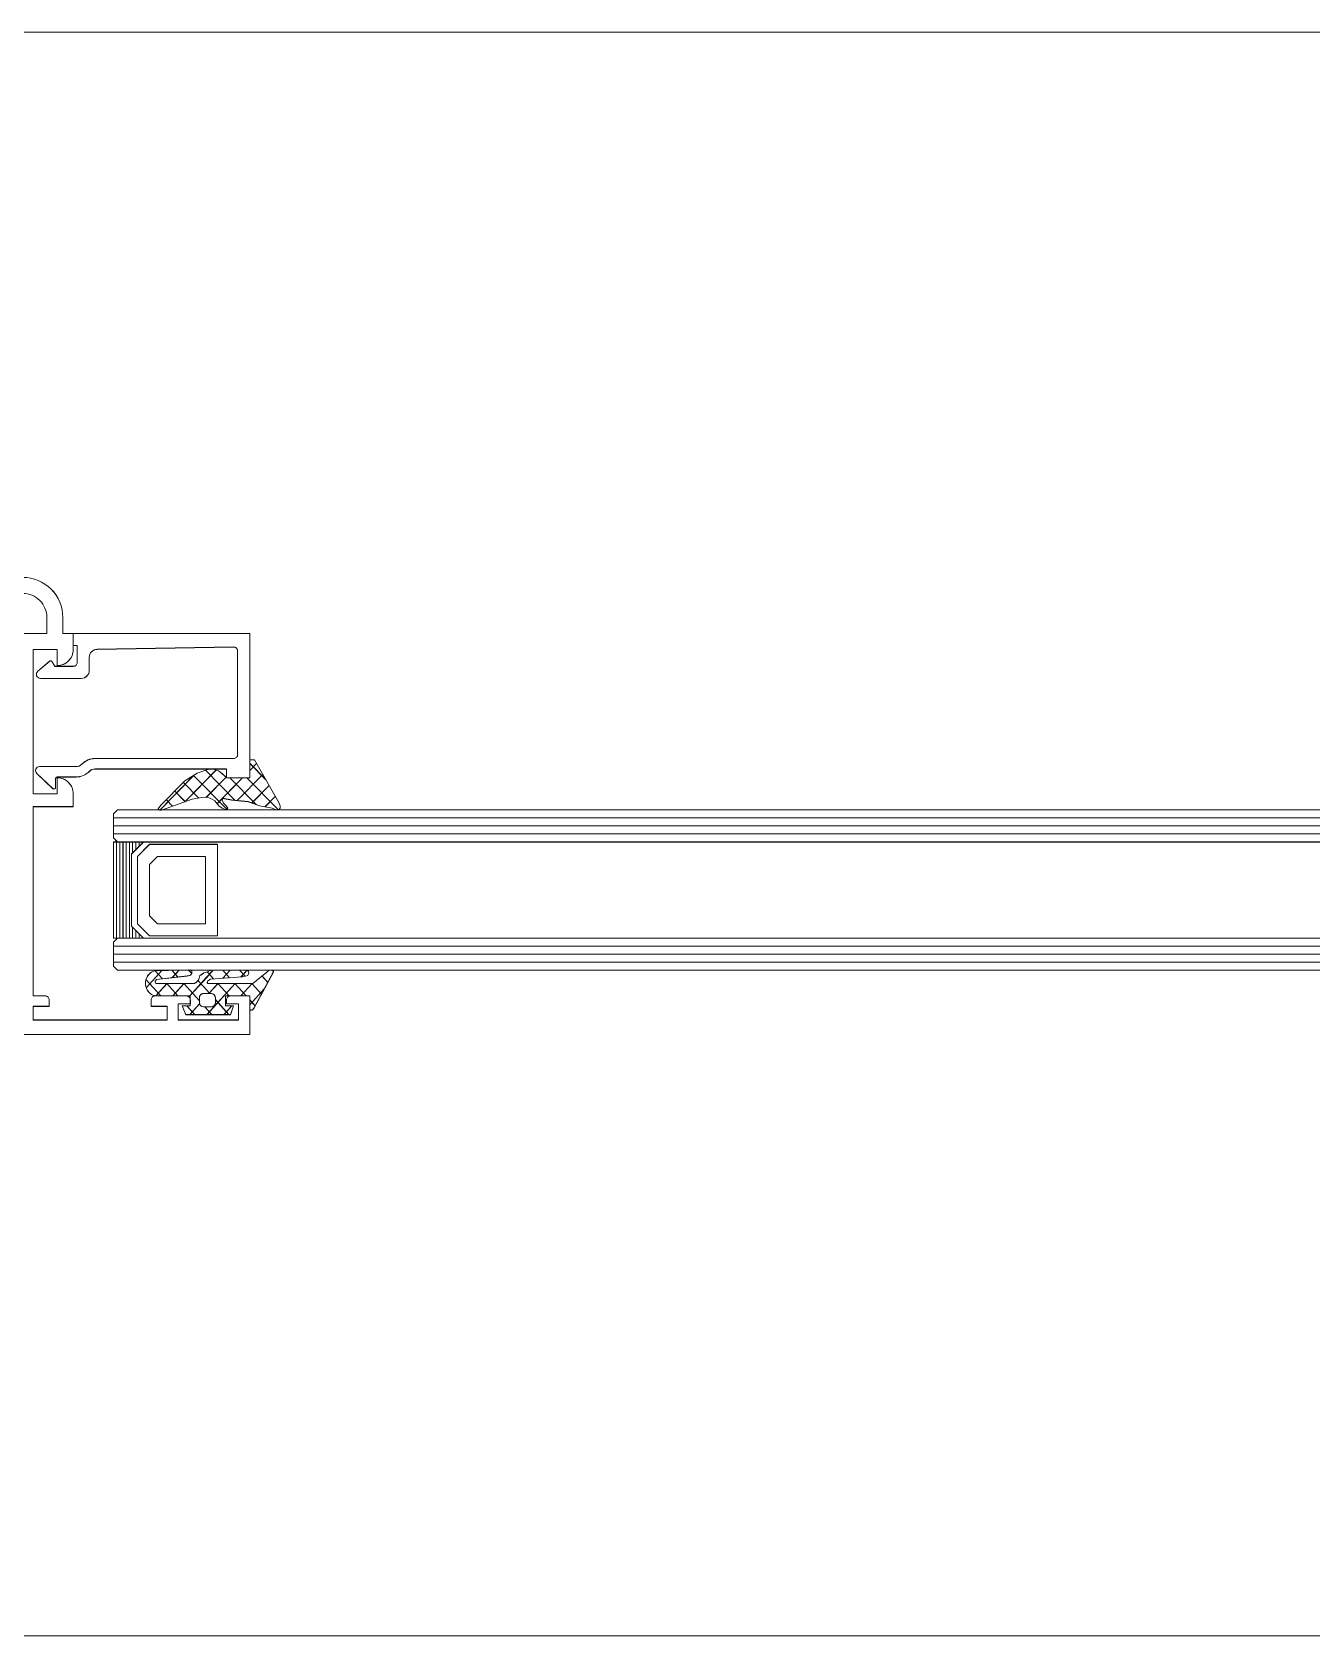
# Model space of a CAD drawing. Header units: millimetres. Extents: x 26282 to 30760, y 1404 to 4574.
# Drawn here: x 27787.92 to 27803.88, y 2947.91 to 2967.91 of the extents above; entities that cross this region are included whole.
import ezdxf

# ---------------------------------------------------------------- set-up
doc = ezdxf.new("R2010")
doc.units = ezdxf.units.MM
doc.header["$LTSCALE"] = 0.25
for name, color, linetype, lineweight in [('AB-DUV', 4, 'Continuous', 50), ('B_BOSLUK', 4, 'Continuous', 0), ('DOĞRAMA', 30, 'Continuous', 20)]:
    doc.layers.add(name, color=color, linetype=linetype, lineweight=lineweight)

# ---------------------------------------------------------------- blocks, each defined once
blk = doc.blocks.new('CHD03_1923', base_point=(-6.8, -22))
at = {"color": 40, "linetype": 'Continuous'}
for points in [[(-6.8, 11), (-6.8, 30.9), (-6.8, 50.8), (-6.8, 51), (-2, 51), (-2, 48.6, -0.414214), (-2.5, 48.1), (-3, 48.1), (-3, 49.6), (-5, 49.6), (-5, 42.1), (-3, 42.1), (-3, 43.6), (-2.5, 43.6, -0.414214), (-2, 43.1), (-2, 39.2, -0.414214), (-2.5, 38.7), (-3.3, 38.7), (-3.3, 40.7), (-5, 40.7), (-5, 24), (-3.3, 24), (-3.3, 26), (-2.5, 26, -0.414214), (-2, 25.5), (-2, 24), (21.6, 24), (21.6, 29), (23.2, 29, -0.414214), (25.2, 27), (23.2, 27), (23.2, 24), (41.2, 24), (41.2, 27), (39.2, 27, -0.414214), (41.2, 29), (43.2, 29), (43.2, 27.7), (45.2, 27.7, -0.414214), (50.2, 22.7), (50.2, -22), (46.7, -22), (46.7, -20.273885), (47.7, -19.9), (47.7, -20.6), (48.7, -20.6, 0.414214), (49.2, -20.1), (49.2, -16.9, 0.414214), (48.7, -16.4), (47.7, -16.4), (47.7, -17.1), (46.7, -16.726115), (46.7, -15), (48.4, -15), (48.4, 0), (44.8, 0), (44.8, -3), (45.1, -3), (45.1, -4.5), (40.7, -4.5), (40.7, -3), (43.2, -3), (43.2, 0), (23.2, 0), (23.2, -3), (25.7, -3), (25.7, -4.5), (21.4, -4.5), (21.4, 0), (13.24641, 0, 0.57735), (12.813397, -0.75), (14.199038, -3.15, -0.57735), (13.419615, -4.5, -0.267949), (12.640192, -4.05), (10.446261, -0.25, 0.267949), (10.013248, 0), (0, 0), (0, 11), (-6.8, 11)], [(-5, 17.5), (-5, 12.8), (1.3, 12.8, -0.414214), (1.8, 12.3), (1.8, 1.9), (48.2, 1.9), (48.2, 22.699951, 0.414214), (45.200049, 25.7), (43.2, 25.7), (43.2, 22.2), (-5, 22.2), (-5, 17.5)]]:
    blk.add_lwpolyline(points, format="xyb", close=True, dxfattribs=at)
blk = doc.blocks.new('CHD10-3109', base_point=(3425.844121, -8973.198899))
at = {"color": 40, "linetype": 'Continuous'}
blk.add_lwpolyline([(3445.244066, -8946.498899), (3445.244066, -8968.498899), (3443.744066, -8968.498899), (3443.744066, -8967.998899), (3441.644066, -8967.998899, 0.414214), (3441.144066, -8968.498899), (3441.144066, -8970.798899), (3441.745351, -8971.152041, -0.449767), (3441.803176, -8971.445675), (3440.54184, -8972.901844, -0.717959), (3439.644066, -8972.598899), (3439.644066, -8967.498899, -0.414214), (3440.644066, -8966.498899), (3442.261368, -8966.498899, 0.409111), (3443.261216, -8965.516352), (3443.558105, -8948.507625, 0.419335), (3443.058181, -8947.998899), (3430.144066, -8947.998899, 0.414214), (3429.644066, -8948.498899), (3429.644066, -8965.784686, -0.198912), (3428.970411, -8967.411031), (3428.936959, -8967.444484, 0.198988), (3428.644066, -8968.151881), (3428.644066, -8972.698899, -0.679784), (3427.779408, -8973.040988), (3425.898258, -8971.035735, -0.657054), (3426.044321, -8970.698899), (3427.144066, -8970.698899, 0.414214), (3427.344066, -8970.498899), (3427.344066, -8968.15159, -0.198912), (3428.01772, -8966.525245), (3428.051172, -8966.491793, 0.198988), (3428.344066, -8965.784395), (3428.344066, -8949.398899), (3427.244066, -8949.398899), (3427.244066, -8946.498899), (3445.244066, -8946.498899)], format="xyb", close=True, dxfattribs=at)
blk = doc.blocks.new('CHD40D05', base_point=(114.501887, 226.793406))
at = {"color": 1, "linetype": 'Continuous'}
for p, q in [((110.576538, 230.373317), (114.501887, 226.447968)), ((110.947225, 228.701598), (112.225122, 229.979495)), ((111.42147, 227.054523), (113.569713, 229.202766)), ((111.719917, 225.231649), (114.914305, 228.426037)), ((114.276969, 228.794206), (116.277769, 226.793406)), ((111.222926, 227.605608), (114.501887, 224.326648)), ((111.337512, 222.727924), (114.501887, 225.892299)), ((115.402994, 226.793406), (116.258896, 227.649308)), ((110.658103, 223.927791), (114.785186, 219.800708)), ((111.746215, 224.960999), (115.421988, 221.285227)), ((112.11513, 221.384222), (114.579619, 223.84871)), ((111.576436, 218.724207), (115.458685, 222.606456)), ((110.543601, 215.570052), (114.802922, 219.829373)), ((112.033797, 220.430776), (113.93097, 218.533604)), ((111.587437, 218.755816), (112.874031, 217.469222)), ((111.039725, 217.182208), (111.817093, 216.40484)), ((110.621646, 215.478967), (110.728665, 215.371947))]:
    blk.add_line(p, q, dxfattribs=at)
blk.add_lwpolyline([(115.039598, 223.337622, -0.273526), (115.44157, 221.341406), (115.058529, 220.2425), (114.117325, 218.721271), (111.149397, 215.732442), (110.71983, 215.364377), (110.535797, 215.57916), (110.551173, 215.778569), (111.889994, 219.625078), (112.098461, 220.793074, 0.181169), (111.844562, 222.173477), (111.6876, 222.435079), (111.076538, 222.946226), (110.776538, 223.346226), (110.576538, 223.846226), (110.776538, 224.046226), (111.076538, 223.846226), (111.376538, 223.546226), (111.7876, 223.335079), (111.9876, 223.435079), (111.7876, 224.535079), (111.5876, 226.593406), (111.076538, 228.011929), (110.776538, 229.611929), (110.576538, 230.111929), (110.576538, 230.411929), (110.776538, 230.611929), (111.076538, 230.611929), (111.476538, 230.411929), (116.701887, 227.393406), (116.701887, 226.793406), (114.501887, 226.793406), (114.501887, 223.935079), (115.039598, 223.337622)], format="xyb", close=True, dxfattribs=at)
blk = doc.blocks.new('*U55')
at = {"color": 4, "linetype": 'Continuous'}
for p, q in [((229.244385, 75), (229.244385, 63)), ((229.644385, 75), (229.644385, 63)), ((230.044385, 75), (230.044385, 63)), ((230.444385, 75), (230.444385, 63)), ((230.844385, 75), (230.844385, 63)), ((231.244385, 75), (231.244385, 63)), ((231.644385, 75), (231.644385, 73.65)), ((232.044385, 75), (232.044385, 74.05)), ((232.444385, 75), (232.444385, 74.45)), ((232.844385, 75), (232.844385, 74.85)), ((231.644385, 64.35), (231.644385, 63)), ((232.044385, 63.95), (232.044385, 63)), ((232.444385, 63.55), (232.444385, 63)), ((232.844385, 63.15), (232.844385, 63))]:
    blk.add_line(p, q, dxfattribs=at)
blk = doc.blocks.new('CHD40D02')
at = {"color": 1, "linetype": 'Continuous'}
for p, q in [((-1.012226, 0), (0.801576, 1.813802)), ((1.534377, 2.251105), (2.247288, 1.538194)), ((-1.122662, 0.665503), (-0.457159, 0)), ((0, -1.109094), (1.4, 0.290906)), ((0.205857, 1.458304), (1.4, 0.264161)), ((0, -0.457159), (1.4, -1.857159)), ((2.135987, -1.094428), (2.921622, -0.308793)), ((2.222769, -0.558608), (2.917076, -1.252915)), ((-2.117144, -5.347558), (1.4, -1.830414)), ((-2.117144, -3.226238), (-1.117144, -2.226238)), ((-2.117144, -2.582656), (-0.421916, -4.277884)), ((0, -2.578479), (1.4, -3.978479)), ((2.000247, -3.351488), (2.91136, -2.440375)), ((2.050967, -2.508126), (2.906913, -3.364072)), ((-2.117144, -4.703976), (-1.237492, -5.583628)), ((0, -7.473055), (2.106571, -5.366485)), ((0.262508, -5.089227), (1.4, -3.951735)), ((0.262508, -4.962308), (1.066416, -5.766216)), ((1.930627, -4.509107), (2.59883, -5.177309)), ((2.106571, -5.366485), (2.901098, -4.571957)), ((2.59883, -5.177309), (2.73038, -5.30886)), ((-2.117144, -7.468879), (-0.899257, -6.250992)), ((-2.117144, -6.825296), (-1.117144, -7.825296)), ((-0.543237, -6.277883), (1.4, -8.22112)), ((1.066416, -5.766216), (1.7501, -6.4499)), ((2.53001, -7.22981), (2.953639, -7.653438)), ((0, -9.594375), (1.4, -8.194375)), ((0, -8.942441), (1.4, -10.34244)), ((2.065011, -9.650685), (2.925923, -8.789773)), ((2.137826, -8.958946), (2.903131, -9.724251)), ((0.005596, -11.710099), (1.4, -10.315696)), ((0.000001, -11.063761), (1.86654, -12.930301)), ((0.929001, -12.908016), (2.87289, -10.964126)), ((1.935795, -10.878236), (2.844412, -11.786853))]:
    blk.add_line(p, q, dxfattribs=at)
at = {"color": 7, "linetype": 'Continuous'}
blk.add_line((2.921685, -0.29561), (2.817805, -0.199647), dxfattribs=at)
at = {"color": 1, "linetype": 'Continuous'}
for points in [[(2.921685, -0.29561), (2.9, -4.8), (2.8, -5.1), (2.7, -5.4), (2.6, -5.7), (2.4, -6), (2.3, -6.2), (2, -6.3), (1.8, -6.4), (1.6, -6.6), (1.5, -6.7), (1.4, -6.9), (1.4, -11.5), (1.4, -11.7), (1.6, -11.8), (1.65982, -11.8), (1.85982, -11.6), (2.25982, -7.8), (2.35982, -7.4), (2.55982, -7.2), (2.85982, -7.2), (2.95982, -7.4), (2.85982, -11.5, -1.047986), (0.000001, -11.499982), (0, -7.412301), (-1.117144, -7.412301), (-1.117144, -8.412301), (-2.117144, -7.977518), (-2.117144, -2.406848), (-1.117144, -2.015544), (-1.117144, -3.015544), (0, -3.015544), (0, 0), (-1.5, 0), (-1.6, 0.1), (-1.6, 0.3), (-1.4, 0.5), (2.700478, 2.946982), (2.800478, 2.946982), (2.900478, 2.746982), (2.900478, 2.446982), (2.700478, 2.146982), (1.4, 0.4), (1.4, -5.2), (1.5, -5.3), (1.7, -5.2), (1.907825, -4.888262), (2.146067, -0.926812), (2.230152, -0.523166), (2.318197, -0.219443), (2.614003, -0.107644), (2.817805, -0.199647), (2.921685, -0.29561)], [(0.116062, -6.131436, 0.198912), (0.262508, -5.777883), (0.262508, -4.777884, 0.414213), (-0.237492, -4.277884), (-0.737492, -4.277884, 0.414213), (-1.237492, -4.777883), (-1.237492, -5.777884, 0.414213), (-0.737492, -6.277883), (-0.237491, -6.277883, 0.198912), (0.116062, -6.131436)]]:
    blk.add_lwpolyline(points, format="xyb", close=True, dxfattribs=at)
blk = doc.blocks.new('A$C24106D73')
at = {"layer": 'DOĞRAMA', "color": 4, "linetype": 'Continuous'}
for p, q in [((107.83, 79.93), (107.33, 79.43)), ((107.33, 79.43), (107.33, 76.43)), ((107.33, 78.93), (139.33, 78.93)), ((107.83, 79.93), (139.33, 79.93)), ((399.33, 79.93), (139.33, 79.93)), ((399.33, 78.93), (139.33, 78.93)), ((107.33, 77.93), (139.33, 77.93)), ((107.33, 76.93), (139.33, 76.93)), ((107.33, 76.43), (107.83, 75.93)), ((399.33, 77.93), (139.33, 77.93)), ((399.33, 76.93), (139.33, 76.93)), ((107.83, 75.93), (139.33, 75.93)), ((111.83, 75.63), (110.33, 74.13)), ((110.33, 74.13), (110.33, 65.73)), ((120.33, 75.63), (111.83, 75.63)), ((112.83, 74.13), (111.83, 73.13)), ((118.83, 74.13), (112.83, 74.13)), ((118.83, 65.73), (118.83, 74.13)), ((120.33, 64.23), (120.33, 75.63)), ((399.33, 75.93), (139.33, 75.93)), ((111.83, 73.13), (111.83, 66.73)), ((111.83, 66.73), (112.83, 65.73)), ((110.33, 65.73), (111.83, 64.23)), ((111.83, 64.23), (120.33, 64.23)), ((112.83, 65.73), (118.83, 65.73)), ((107.83, 63.93), (107.33, 63.43)), ((107.33, 63.43), (107.33, 60.43)), ((107.33, 62.93), (139.33, 62.93)), ((107.83, 63.93), (139.33, 63.93)), ((399.33, 63.93), (139.33, 63.93)), ((399.33, 62.93), (139.33, 62.93)), ((107.33, 61.93), (139.33, 61.93)), ((107.33, 60.93), (139.33, 60.93)), ((107.33, 60.43), (107.83, 59.93)), ((399.33, 61.93), (139.33, 61.93)), ((399.33, 60.93), (139.33, 60.93)), ((107.83, 59.93), (139.33, 59.93)), ((399.33, 59.93), (139.33, 59.93))]:
    blk.add_line(p, q, dxfattribs=at)
blk.add_lwpolyline([(107.33, 75.93), (111.08, 75.93), (109.58, 74.43), (109.58, 65.43), (111.08, 63.93), (107.33, 63.93), (107.33, 75.93)], close=True, dxfattribs=at)
at = {"layer": 'DOĞRAMA', "color": 7, "rotation": 270}
for name, p, xscale in [('CHD03_1923', (51.33, 51.93), -1), ('CHD10-3109', (97.63, 82.53), -1), ('CHD40D05', (124.33, 83.93), -1.019017999999997), ('CHD40D02', (124.33, 56.73), -1.103266999999997)]:
    blk.add_blockref(name, p, dxfattribs=dict(at, xscale=xscale))
at = {"layer": 'DOĞRAMA', "color": 4}
blk.add_blockref('*U55', (-121.91, 0.93), dxfattribs=at)
blk = doc.blocks.new('A$C187D15ED')
at = {"layer": 'B_BOSLUK', "lineweight": 0, "elevation": 0}
for points in [[(8209.112, 2762.886), (8307.112, 2762.886)], [(8209.112, 2742.886), (8307.112, 2742.886)]]:
    blk.add_lwpolyline(points, dxfattribs=at)
at = {"layer": 'DOĞRAMA', "color": 155, "xscale": 0.1, "yscale": 0.1, "zscale": 0.1}
blk.add_blockref('A$C24106D73', (8207.779, 2745.194, 0), dxfattribs=at)
blk.add_blockref('A$C24106D73', (8207.779, 2745.194, 0), dxfattribs=at)

msp = doc.modelspace()

# ---------------------------------------------------------------- block references
at = {"layer": 'AB-DUV', "ltscale": 100}
msp.add_blockref('A$C187D15ED', (19570.424, 205.028, 5.126), dxfattribs=at)

# ---------------------------------------------------------------- next in the draw order: linework, layer by layer
at = {"layer": 'DOĞRAMA', "color": 1, "linetype": 'Continuous'}
for p, q in [((27790.696, 2958.838, 5.126), (27790.636, 2958.838, 5.126)), ((27790.636, 2958.838, 5.126), (27790.636, 2958.614, 5.126)), ((27790.696, 2958.838, 5.126), (27790.636, 2958.838, 5.126)), ((27790.636, 2958.838, 5.126), (27790.636, 2958.614, 5.126)), ((27790.998, 2958.306, 5.126), (27790.696, 2958.838, 5.126)), ((27790.998, 2958.306, 5.126), (27790.696, 2958.838, 5.126)), ((27789.514, 2958.211, 5.126), (27789.94, 2958.645, 5.126)), ((27789.514, 2958.211, 5.126), (27789.94, 2958.645, 5.126)), ((27789.829, 2958.316, 5.126), (27790.218, 2958.711, 5.126)), ((27789.829, 2958.316, 5.126), (27790.218, 2958.711, 5.126)), ((27789.981, 2958.671, 5.126), (27789.829, 2958.575, 5.126)), ((27789.981, 2958.671, 5.126), (27789.829, 2958.575, 5.126)), ((27790.35, 2958.222, 5.126), (27789.937, 2958.643, 5.126)), ((27790.35, 2958.222, 5.126), (27789.937, 2958.643, 5.126)), ((27790.091, 2958.71, 5.126), (27789.981, 2958.671, 5.126)), ((27790.091, 2958.71, 5.126), (27789.981, 2958.671, 5.126)), ((27790.453, 2958.333, 5.126), (27790.086, 2958.708, 5.126)), ((27790.453, 2958.333, 5.126), (27790.086, 2958.708, 5.126)), ((27790.095, 2958.371, 5.126), (27790.342, 2958.622, 5.126)), ((27790.095, 2958.371, 5.126), (27790.342, 2958.622, 5.126)), ((27790.23, 2958.291, 5.126), (27790.546, 2958.614, 5.126)), ((27790.23, 2958.291, 5.126), (27790.546, 2958.614, 5.126)), ((27790.351, 2958.614, 5.126), (27790.291, 2958.669, 5.126)), ((27790.351, 2958.614, 5.126), (27790.291, 2958.669, 5.126)), ((27790.636, 2958.614, 5.126), (27790.351, 2958.614, 5.126)), ((27790.636, 2958.614, 5.126), (27790.351, 2958.614, 5.126)), ((27790.718, 2958.28, 5.126), (27790.39, 2958.614, 5.126)), ((27790.718, 2958.28, 5.126), (27790.39, 2958.614, 5.126)), ((27790.48, 2958.33, 5.126), (27790.8, 2958.656, 5.126)), ((27790.48, 2958.33, 5.126), (27790.8, 2958.656, 5.126)), ((27790.994, 2958.214, 5.126), (27790.602, 2958.614, 5.126)), ((27790.994, 2958.214, 5.126), (27790.602, 2958.614, 5.126)), ((27790.836, 2958.591, 5.126), (27790.636, 2958.795, 5.126)), ((27790.836, 2958.591, 5.126), (27790.636, 2958.795, 5.126)), ((27790.636, 2958.706, 5.126), (27790.722, 2958.793, 5.126)), ((27790.636, 2958.706, 5.126), (27790.722, 2958.793, 5.126)), ((27789.829, 2958.575, 5.126), (27789.53, 2958.272, 5.126)), ((27789.829, 2958.575, 5.126), (27789.53, 2958.272, 5.126)), ((27789.833, 2958.317, 5.126), (27789.704, 2958.448, 5.126)), ((27789.833, 2958.317, 5.126), (27789.704, 2958.448, 5.126)), ((27790, 2958.362, 5.126), (27789.81, 2958.556, 5.126)), ((27790, 2958.362, 5.126), (27789.81, 2958.556, 5.126)), ((27790.663, 2958.3, 5.126), (27790.877, 2958.519, 5.126)), ((27790.663, 2958.3, 5.126), (27790.877, 2958.519, 5.126)), ((27789.53, 2958.272, 5.126), (27789.493, 2958.228, 5.126)), ((27789.53, 2958.272, 5.126), (27789.493, 2958.228, 5.126)), ((27789.493, 2958.228, 5.126), (27789.515, 2958.21, 5.126)), ((27789.493, 2958.228, 5.126), (27789.515, 2958.21, 5.126)), ((27789.505, 2958.218, 5.126), (27789.494, 2958.229, 5.126)), ((27789.505, 2958.218, 5.126), (27789.494, 2958.229, 5.126)), ((27789.515, 2958.21, 5.126), (27789.535, 2958.211, 5.126)), ((27789.515, 2958.21, 5.126), (27789.535, 2958.211, 5.126)), ((27789.535, 2958.211, 5.126), (27789.92, 2958.348, 5.126)), ((27789.535, 2958.211, 5.126), (27789.92, 2958.348, 5.126)), ((27789.675, 2958.261, 5.126), (27789.598, 2958.34, 5.126)), ((27789.675, 2958.261, 5.126), (27789.598, 2958.34, 5.126)), ((27789.92, 2958.348, 5.126), (27790.036, 2958.369, 5.126)), ((27789.92, 2958.348, 5.126), (27790.036, 2958.369, 5.126)), ((27790.174, 2958.343, 5.126), (27790.201, 2958.327, 5.126)), ((27790.174, 2958.343, 5.126), (27790.201, 2958.327, 5.126)), ((27790.201, 2958.327, 5.126), (27790.252, 2958.265, 5.126)), ((27790.201, 2958.327, 5.126), (27790.252, 2958.265, 5.126)), ((27790.252, 2958.265, 5.126), (27790.292, 2958.234, 5.126)), ((27790.252, 2958.265, 5.126), (27790.292, 2958.234, 5.126)), ((27790.291, 2958.337, 5.126), (27790.301, 2958.358, 5.126)), ((27790.291, 2958.337, 5.126), (27790.301, 2958.358, 5.126)), ((27790.312, 2958.295, 5.126), (27790.291, 2958.337, 5.126)), ((27790.312, 2958.295, 5.126), (27790.291, 2958.337, 5.126)), ((27790.292, 2958.234, 5.126), (27790.342, 2958.214, 5.126)), ((27790.292, 2958.234, 5.126), (27790.342, 2958.214, 5.126)), ((27790.301, 2958.358, 5.126), (27790.411, 2958.337, 5.126)), ((27790.301, 2958.358, 5.126), (27790.411, 2958.337, 5.126)), ((27790.342, 2958.265, 5.126), (27790.312, 2958.295, 5.126)), ((27790.342, 2958.265, 5.126), (27790.312, 2958.295, 5.126)), ((27790.362, 2958.234, 5.126), (27790.342, 2958.265, 5.126)), ((27790.362, 2958.234, 5.126), (27790.342, 2958.265, 5.126)), ((27790.342, 2958.214, 5.126), (27790.362, 2958.234, 5.126)), ((27790.342, 2958.214, 5.126), (27790.362, 2958.234, 5.126)), ((27790.411, 2958.337, 5.126), (27790.616, 2958.317, 5.126)), ((27790.411, 2958.337, 5.126), (27790.616, 2958.317, 5.126)), ((27790.616, 2958.317, 5.126), (27790.758, 2958.265, 5.126)), ((27790.616, 2958.317, 5.126), (27790.758, 2958.265, 5.126)), ((27790.758, 2958.265, 5.126), (27790.918, 2958.234, 5.126)), ((27790.758, 2958.265, 5.126), (27790.918, 2958.234, 5.126)), ((27790.827, 2958.252, 5.126), (27790.955, 2958.382, 5.126)), ((27790.827, 2958.252, 5.126), (27790.955, 2958.382, 5.126)), ((27790.918, 2958.234, 5.126), (27790.968, 2958.214, 5.126)), ((27790.918, 2958.234, 5.126), (27790.968, 2958.214, 5.126)), ((27790.968, 2958.214, 5.126), (27790.998, 2958.214, 5.126)), ((27790.968, 2958.214, 5.126), (27790.998, 2958.214, 5.126)), ((27791.018, 2958.265, 5.126), (27790.998, 2958.306, 5.126)), ((27791.018, 2958.265, 5.126), (27790.998, 2958.306, 5.126)), ((27790.998, 2958.214, 5.126), (27791.018, 2958.234, 5.126)), ((27790.998, 2958.214, 5.126), (27791.018, 2958.234, 5.126)), ((27791.018, 2958.234, 5.126), (27791.018, 2958.265, 5.126)), ((27791.018, 2958.234, 5.126), (27791.018, 2958.265, 5.126)), ((27789.346, 2955.996, 5.126), (27789.54, 2956.211, 5.126)), ((27789.346, 2955.996, 5.126), (27789.54, 2956.211, 5.126)), ((27789.549, 2956.107, 5.126), (27789.458, 2956.208, 5.126)), ((27789.549, 2956.107, 5.126), (27789.458, 2956.208, 5.126)), ((27789.896, 2956.22, 5.126), (27789.486, 2956.209, 5.126)), ((27789.896, 2956.22, 5.126), (27789.486, 2956.209, 5.126)), ((27789.74, 2956.13, 5.126), (27789.664, 2956.214, 5.126)), ((27789.74, 2956.13, 5.126), (27789.664, 2956.214, 5.126)), ((27789.671, 2956.122, 5.126), (27789.757, 2956.217, 5.126)), ((27789.671, 2956.122, 5.126), (27789.757, 2956.217, 5.126)), ((27789.913, 2956.173, 5.126), (27789.871, 2956.22, 5.126)), ((27789.913, 2956.173, 5.126), (27789.871, 2956.22, 5.126)), ((27789.916, 2956.209, 5.126), (27789.896, 2956.22, 5.126)), ((27789.916, 2956.209, 5.126), (27789.896, 2956.22, 5.126)), ((27789.916, 2956.176, 5.126), (27789.916, 2956.209, 5.126)), ((27789.916, 2956.176, 5.126), (27789.916, 2956.209, 5.126)), ((27790.126, 2956.203, 5.126), (27790.096, 2956.192, 5.126)), ((27790.126, 2956.203, 5.126), (27790.096, 2956.192, 5.126)), ((27790.1, 2956.126, 5.126), (27790.179, 2956.214, 5.126)), ((27790.1, 2956.126, 5.126), (27790.179, 2956.214, 5.126)), ((27790.156, 2956.214, 5.126), (27790.126, 2956.203, 5.126)), ((27790.156, 2956.214, 5.126), (27790.126, 2956.203, 5.126)), ((27790.607, 2956.216, 5.126), (27790.156, 2956.214, 5.126)), ((27790.607, 2956.216, 5.126), (27790.156, 2956.214, 5.126)), ((27790.386, 2956.12, 5.126), (27790.3, 2956.215, 5.126)), ((27790.386, 2956.12, 5.126), (27790.3, 2956.215, 5.126)), ((27790.301, 2956.115, 5.126), (27790.392, 2956.215, 5.126)), ((27790.301, 2956.115, 5.126), (27790.392, 2956.215, 5.126)), ((27790.581, 2956.139, 5.126), (27790.511, 2956.216, 5.126)), ((27790.581, 2956.139, 5.126), (27790.511, 2956.216, 5.126)), ((27790.527, 2956.13, 5.126), (27790.606, 2956.216, 5.126)), ((27790.527, 2956.13, 5.126), (27790.606, 2956.216, 5.126)), ((27790.616, 2956.205, 5.126), (27790.607, 2956.216, 5.126)), ((27790.616, 2956.205, 5.126), (27790.607, 2956.216, 5.126)), ((27790.626, 2956.182, 5.126), (27790.616, 2956.205, 5.126)), ((27790.626, 2956.182, 5.126), (27790.616, 2956.205, 5.126)), ((27790.881, 2956.214, 5.126), (27790.851, 2956.192, 5.126)), ((27790.881, 2956.214, 5.126), (27790.851, 2956.192, 5.126)), ((27790.911, 2956.214, 5.126), (27790.881, 2956.214, 5.126)), ((27790.911, 2956.214, 5.126), (27790.881, 2956.214, 5.126)), ((27790.931, 2956.203, 5.126), (27790.911, 2956.214, 5.126)), ((27790.931, 2956.203, 5.126), (27790.911, 2956.214, 5.126)), ((27790.931, 2956.192, 5.126), (27790.931, 2956.203, 5.126)), ((27790.931, 2956.192, 5.126), (27790.931, 2956.203, 5.126)), ((27789.53, 2955.894, 5.126), (27789.343, 2956.1, 5.126)), ((27789.53, 2955.894, 5.126), (27789.343, 2956.1, 5.126)), ((27789.456, 2956.077, 5.126), (27789.476, 2956.099, 5.126)), ((27789.456, 2956.077, 5.126), (27789.476, 2956.099, 5.126)), ((27789.456, 2956.07, 5.126), (27789.456, 2956.077, 5.126)), ((27789.456, 2956.07, 5.126), (27789.456, 2956.077, 5.126)), ((27789.466, 2956.048, 5.126), (27789.456, 2956.07, 5.126)), ((27789.466, 2956.048, 5.126), (27789.456, 2956.07, 5.126)), ((27789.465, 2955.895, 5.126), (27789.605, 2956.048, 5.126)), ((27789.465, 2955.895, 5.126), (27789.605, 2956.048, 5.126)), ((27789.486, 2956.048, 5.126), (27789.466, 2956.048, 5.126)), ((27789.486, 2956.048, 5.126), (27789.466, 2956.048, 5.126)), ((27789.476, 2956.099, 5.126), (27789.856, 2956.143, 5.126)), ((27789.476, 2956.099, 5.126), (27789.856, 2956.143, 5.126)), ((27789.946, 2956.048, 5.126), (27789.486, 2956.048, 5.126)), ((27789.946, 2956.048, 5.126), (27789.486, 2956.048, 5.126)), ((27789.742, 2955.894, 5.126), (27789.602, 2956.048, 5.126)), ((27789.742, 2955.894, 5.126), (27789.602, 2956.048, 5.126)), ((27789.677, 2955.894, 5.126), (27789.817, 2956.048, 5.126)), ((27789.677, 2955.894, 5.126), (27789.817, 2956.048, 5.126)), ((27790.009, 2955.834, 5.126), (27789.814, 2956.048, 5.126)), ((27790.009, 2955.834, 5.126), (27789.814, 2956.048, 5.126)), ((27789.856, 2956.143, 5.126), (27789.896, 2956.154, 5.126)), ((27789.856, 2956.143, 5.126), (27789.896, 2956.154, 5.126)), ((27789.889, 2955.894, 5.126), (27790.1, 2956.126, 5.126)), ((27789.889, 2955.894, 5.126), (27790.1, 2956.126, 5.126)), ((27789.896, 2956.154, 5.126), (27789.916, 2956.176, 5.126)), ((27789.896, 2956.154, 5.126), (27789.916, 2956.176, 5.126)), ((27789.966, 2956.059, 5.126), (27789.946, 2956.048, 5.126)), ((27789.966, 2956.059, 5.126), (27789.946, 2956.048, 5.126)), ((27789.976, 2956.07, 5.126), (27789.966, 2956.059, 5.126)), ((27789.976, 2956.07, 5.126), (27789.966, 2956.059, 5.126)), ((27789.996, 2956.092, 5.126), (27789.976, 2956.07, 5.126)), ((27789.996, 2956.092, 5.126), (27789.976, 2956.07, 5.126)), ((27790.06, 2956.012, 5.126), (27789.991, 2956.087, 5.126)), ((27790.06, 2956.012, 5.126), (27789.991, 2956.087, 5.126)), ((27790.006, 2956.115, 5.126), (27789.996, 2956.092, 5.126)), ((27790.006, 2956.115, 5.126), (27789.996, 2956.092, 5.126)), ((27790.016, 2956.148, 5.126), (27790.006, 2956.115, 5.126)), ((27790.016, 2956.148, 5.126), (27790.006, 2956.115, 5.126)), ((27790.036, 2956.159, 5.126), (27790.016, 2956.148, 5.126)), ((27790.036, 2956.159, 5.126), (27790.016, 2956.148, 5.126)), ((27790.066, 2956.181, 5.126), (27790.036, 2956.159, 5.126)), ((27790.066, 2956.181, 5.126), (27790.036, 2956.159, 5.126)), ((27790.14, 2955.923, 5.126), (27790.06, 2956.012, 5.126)), ((27790.14, 2955.923, 5.126), (27790.06, 2956.012, 5.126)), ((27790.096, 2956.192, 5.126), (27790.066, 2956.181, 5.126)), ((27790.096, 2956.192, 5.126), (27790.066, 2956.181, 5.126)), ((27790.102, 2955.66, 5.126), (27790.453, 2956.048, 5.126)), ((27790.102, 2955.66, 5.126), (27790.453, 2956.048, 5.126)), ((27790.119, 2956.181, 5.126), (27790.106, 2956.195, 5.126)), ((27790.119, 2956.181, 5.126), (27790.106, 2956.195, 5.126)), ((27790.106, 2956.059, 5.126), (27790.116, 2956.081, 5.126)), ((27790.106, 2956.059, 5.126), (27790.116, 2956.081, 5.126)), ((27790.116, 2956.048, 5.126), (27790.106, 2956.059, 5.126)), ((27790.116, 2956.048, 5.126), (27790.106, 2956.059, 5.126)), ((27790.116, 2956.081, 5.126), (27790.148, 2956.104, 5.126)), ((27790.116, 2956.081, 5.126), (27790.148, 2956.104, 5.126)), ((27790.676, 2956.048, 5.126), (27790.116, 2956.048, 5.126)), ((27790.676, 2956.048, 5.126), (27790.116, 2956.048, 5.126)), ((27790.185, 2956.107, 5.126), (27790.119, 2956.181, 5.126)), ((27790.185, 2956.107, 5.126), (27790.119, 2956.181, 5.126)), ((27790.127, 2955.923, 5.126), (27790.241, 2956.048, 5.126)), ((27790.127, 2955.923, 5.126), (27790.241, 2956.048, 5.126)), ((27790.148, 2956.104, 5.126), (27790.544, 2956.131, 5.126)), ((27790.148, 2956.104, 5.126), (27790.544, 2956.131, 5.126)), ((27790.379, 2955.894, 5.126), (27790.239, 2956.048, 5.126)), ((27790.379, 2955.894, 5.126), (27790.239, 2956.048, 5.126)), ((27790.591, 2955.894, 5.126), (27790.451, 2956.048, 5.126)), ((27790.591, 2955.894, 5.126), (27790.451, 2956.048, 5.126)), ((27790.525, 2955.894, 5.126), (27790.665, 2956.048, 5.126)), ((27790.525, 2955.894, 5.126), (27790.665, 2956.048, 5.126)), ((27790.544, 2956.131, 5.126), (27790.584, 2956.14, 5.126)), ((27790.544, 2956.131, 5.126), (27790.584, 2956.14, 5.126)), ((27790.584, 2956.14, 5.126), (27790.614, 2956.15, 5.126)), ((27790.584, 2956.14, 5.126), (27790.614, 2956.15, 5.126)), ((27790.614, 2956.15, 5.126), (27790.626, 2956.182, 5.126)), ((27790.614, 2956.15, 5.126), (27790.626, 2956.182, 5.126)), ((27790.782, 2955.917, 5.126), (27790.663, 2956.048, 5.126)), ((27790.782, 2955.917, 5.126), (27790.663, 2956.048, 5.126)), ((27790.851, 2956.192, 5.126), (27790.676, 2956.048, 5.126)), ((27790.851, 2956.192, 5.126), (27790.676, 2956.048, 5.126)), ((27790.686, 2955.739, 5.126), (27790.931, 2956.192, 5.126)), ((27790.686, 2955.739, 5.126), (27790.931, 2956.192, 5.126)), ((27790.862, 2956.063, 5.126), (27790.79, 2956.142, 5.126)), ((27790.862, 2956.063, 5.126), (27790.79, 2956.142, 5.126)), ((27789.486, 2955.894, 5.126), (27789.895, 2955.894, 5.126)), ((27789.486, 2955.894, 5.126), (27789.895, 2955.894, 5.126)), ((27789.895, 2955.894, 5.126), (27789.895, 2955.771, 5.126)), ((27789.895, 2955.894, 5.126), (27789.895, 2955.771, 5.126)), ((27790.009, 2955.813, 5.126), (27790.009, 2955.868, 5.126)), ((27790.009, 2955.813, 5.126), (27790.009, 2955.868, 5.126)), ((27790.059, 2955.923, 5.126), (27790.159, 2955.923, 5.126)), ((27790.059, 2955.923, 5.126), (27790.159, 2955.923, 5.126)), ((27790.209, 2955.868, 5.126), (27790.209, 2955.813, 5.126)), ((27790.209, 2955.868, 5.126), (27790.209, 2955.813, 5.126)), ((27790.378, 2955.66, 5.126), (27790.209, 2955.847, 5.126)), ((27790.378, 2955.66, 5.126), (27790.209, 2955.847, 5.126)), ((27790.335, 2955.771, 5.126), (27790.335, 2955.894, 5.126)), ((27790.335, 2955.894, 5.126), (27790.636, 2955.894, 5.126)), ((27790.335, 2955.771, 5.126), (27790.335, 2955.894, 5.126)), ((27790.335, 2955.894, 5.126), (27790.636, 2955.894, 5.126)), ((27790.636, 2955.782, 5.126), (27790.818, 2955.982, 5.126)), ((27790.636, 2955.782, 5.126), (27790.818, 2955.982, 5.126)), ((27790.636, 2955.894, 5.126), (27790.636, 2955.728, 5.126)), ((27790.636, 2955.894, 5.126), (27790.636, 2955.728, 5.126)), ((27790.703, 2955.77, 5.126), (27790.636, 2955.843, 5.126)), ((27790.703, 2955.77, 5.126), (27790.636, 2955.843, 5.126)), ((27789.895, 2955.771, 5.126), (27789.795, 2955.771, 5.126)), ((27789.795, 2955.771, 5.126), (27789.839, 2955.66, 5.126)), ((27789.895, 2955.771, 5.126), (27789.795, 2955.771, 5.126)), ((27789.795, 2955.771, 5.126), (27789.839, 2955.66, 5.126)), ((27789.839, 2955.66, 5.126), (27790.396, 2955.66, 5.126)), ((27789.839, 2955.66, 5.126), (27790.396, 2955.66, 5.126)), ((27789.954, 2955.66, 5.126), (27789.854, 2955.771, 5.126)), ((27789.954, 2955.66, 5.126), (27789.854, 2955.771, 5.126)), ((27789.89, 2955.66, 5.126), (27790.011, 2955.795, 5.126)), ((27789.89, 2955.66, 5.126), (27790.011, 2955.795, 5.126)), ((27790.159, 2955.757, 5.126), (27790.059, 2955.757, 5.126)), ((27790.159, 2955.757, 5.126), (27790.059, 2955.757, 5.126)), ((27790.166, 2955.66, 5.126), (27790.078, 2955.757, 5.126)), ((27790.166, 2955.66, 5.126), (27790.078, 2955.757, 5.126)), ((27790.314, 2955.66, 5.126), (27790.414, 2955.771, 5.126)), ((27790.314, 2955.66, 5.126), (27790.414, 2955.771, 5.126)), ((27790.435, 2955.771, 5.126), (27790.335, 2955.771, 5.126)), ((27790.435, 2955.771, 5.126), (27790.335, 2955.771, 5.126)), ((27790.396, 2955.66, 5.126), (27790.435, 2955.771, 5.126)), ((27790.396, 2955.66, 5.126), (27790.435, 2955.771, 5.126)), ((27790.636, 2955.728, 5.126), (27790.646, 2955.717, 5.126)), ((27790.636, 2955.728, 5.126), (27790.646, 2955.717, 5.126)), ((27790.646, 2955.717, 5.126), (27790.666, 2955.717, 5.126)), ((27790.646, 2955.717, 5.126), (27790.666, 2955.717, 5.126)), ((27790.666, 2955.717, 5.126), (27790.686, 2955.739, 5.126)), ((27790.666, 2955.717, 5.126), (27790.686, 2955.739, 5.126))]:
    msp.add_line(p, q, dxfattribs=at)
at = {"layer": 'DOĞRAMA', "color": 4, "linetype": 'Continuous'}
for p, q in [((27788.986, 2958.214, 5.126), (27788.936, 2958.164, 5.126)), ((27788.986, 2958.214, 5.126), (27788.936, 2958.164, 5.126)), ((27788.986, 2958.214, 5.126), (27792.136, 2958.214, 5.126)), ((27788.986, 2958.214, 5.126), (27792.136, 2958.214, 5.126)), ((27818.136, 2958.214, 5.126), (27792.136, 2958.214, 5.126)), ((27818.136, 2958.214, 5.126), (27792.136, 2958.214, 5.126)), ((27788.936, 2958.164, 5.126), (27788.936, 2957.864, 5.126)), ((27788.936, 2958.164, 5.126), (27788.936, 2957.864, 5.126)), ((27788.936, 2958.114, 5.126), (27792.136, 2958.114, 5.126)), ((27788.936, 2958.114, 5.126), (27792.136, 2958.114, 5.126)), ((27788.936, 2958.014, 5.126), (27792.136, 2958.014, 5.126)), ((27788.936, 2958.014, 5.126), (27792.136, 2958.014, 5.126)), ((27818.136, 2958.114, 5.126), (27792.136, 2958.114, 5.126)), ((27818.136, 2958.114, 5.126), (27792.136, 2958.114, 5.126)), ((27818.136, 2958.014, 5.126), (27792.136, 2958.014, 5.126)), ((27818.136, 2958.014, 5.126), (27792.136, 2958.014, 5.126)), ((27788.936, 2957.914, 5.126), (27792.136, 2957.914, 5.126)), ((27788.936, 2957.914, 5.126), (27792.136, 2957.914, 5.126)), ((27788.936, 2957.864, 5.126), (27788.986, 2957.814, 5.126)), ((27788.936, 2957.864, 5.126), (27788.986, 2957.814, 5.126)), ((27788.936, 2957.814, 5.126), (27788.936, 2956.614, 5.126)), ((27788.936, 2957.814, 5.126), (27788.936, 2956.614, 5.126)), ((27788.976, 2957.814, 5.126), (27788.976, 2956.614, 5.126)), ((27788.976, 2957.814, 5.126), (27788.976, 2956.614, 5.126)), ((27788.986, 2957.814, 5.126), (27792.136, 2957.814, 5.126)), ((27788.986, 2957.814, 5.126), (27792.136, 2957.814, 5.126)), ((27789.016, 2957.814, 5.126), (27789.016, 2956.614, 5.126)), ((27789.016, 2957.814, 5.126), (27789.016, 2956.614, 5.126)), ((27789.056, 2957.814, 5.126), (27789.056, 2956.614, 5.126)), ((27789.056, 2957.814, 5.126), (27789.056, 2956.614, 5.126)), ((27789.096, 2957.814, 5.126), (27789.096, 2956.614, 5.126)), ((27789.096, 2957.814, 5.126), (27789.096, 2956.614, 5.126)), ((27789.136, 2957.814, 5.126), (27789.136, 2956.614, 5.126)), ((27789.136, 2957.814, 5.126), (27789.136, 2956.614, 5.126)), ((27789.176, 2957.814, 5.126), (27789.176, 2957.679, 5.126)), ((27789.176, 2957.814, 5.126), (27789.176, 2957.679, 5.126)), ((27789.216, 2957.814, 5.126), (27789.216, 2957.719, 5.126)), ((27789.216, 2957.814, 5.126), (27789.216, 2957.719, 5.126)), ((27789.256, 2957.814, 5.126), (27789.256, 2957.759, 5.126)), ((27789.256, 2957.814, 5.126), (27789.256, 2957.759, 5.126)), ((27789.296, 2957.814, 5.126), (27789.296, 2957.799, 5.126)), ((27789.296, 2957.814, 5.126), (27789.296, 2957.799, 5.126)), ((27818.136, 2957.914, 5.126), (27792.136, 2957.914, 5.126)), ((27818.136, 2957.914, 5.126), (27792.136, 2957.914, 5.126)), ((27818.136, 2957.814, 5.126), (27792.136, 2957.814, 5.126)), ((27818.136, 2957.814, 5.126), (27792.136, 2957.814, 5.126)), ((27789.386, 2957.784, 5.126), (27789.236, 2957.634, 5.126)), ((27789.386, 2957.784, 5.126), (27789.236, 2957.634, 5.126)), ((27789.236, 2957.634, 5.126), (27789.236, 2956.794, 5.126)), ((27789.236, 2957.634, 5.126), (27789.236, 2956.794, 5.126)), ((27790.236, 2957.784, 5.126), (27789.386, 2957.784, 5.126)), ((27790.236, 2957.784, 5.126), (27789.386, 2957.784, 5.126)), ((27789.486, 2957.634, 5.126), (27789.386, 2957.534, 5.126)), ((27789.486, 2957.634, 5.126), (27789.386, 2957.534, 5.126)), ((27790.086, 2957.634, 5.126), (27789.486, 2957.634, 5.126)), ((27790.086, 2957.634, 5.126), (27789.486, 2957.634, 5.126)), ((27790.086, 2956.794, 5.126), (27790.086, 2957.634, 5.126)), ((27790.086, 2956.794, 5.126), (27790.086, 2957.634, 5.126)), ((27790.236, 2956.644, 5.126), (27790.236, 2957.784, 5.126)), ((27790.236, 2956.644, 5.126), (27790.236, 2957.784, 5.126)), ((27789.386, 2957.534, 5.126), (27789.386, 2956.894, 5.126)), ((27789.386, 2957.534, 5.126), (27789.386, 2956.894, 5.126)), ((27789.386, 2956.894, 5.126), (27789.486, 2956.794, 5.126)), ((27789.386, 2956.894, 5.126), (27789.486, 2956.794, 5.126)), ((27788.986, 2956.614, 5.126), (27788.936, 2956.564, 5.126)), ((27788.986, 2956.614, 5.126), (27788.936, 2956.564, 5.126)), ((27788.986, 2956.614, 5.126), (27792.136, 2956.614, 5.126)), ((27788.986, 2956.614, 5.126), (27792.136, 2956.614, 5.126)), ((27789.176, 2956.749, 5.126), (27789.176, 2956.614, 5.126)), ((27789.176, 2956.749, 5.126), (27789.176, 2956.614, 5.126)), ((27789.216, 2956.709, 5.126), (27789.216, 2956.614, 5.126)), ((27789.216, 2956.709, 5.126), (27789.216, 2956.614, 5.126)), ((27789.236, 2956.794, 5.126), (27789.386, 2956.644, 5.126)), ((27789.236, 2956.794, 5.126), (27789.386, 2956.644, 5.126)), ((27789.256, 2956.669, 5.126), (27789.256, 2956.614, 5.126)), ((27789.256, 2956.669, 5.126), (27789.256, 2956.614, 5.126)), ((27789.296, 2956.629, 5.126), (27789.296, 2956.614, 5.126)), ((27789.296, 2956.629, 5.126), (27789.296, 2956.614, 5.126)), ((27789.386, 2956.644, 5.126), (27790.236, 2956.644, 5.126)), ((27789.386, 2956.644, 5.126), (27790.236, 2956.644, 5.126)), ((27789.486, 2956.794, 5.126), (27790.086, 2956.794, 5.126)), ((27789.486, 2956.794, 5.126), (27790.086, 2956.794, 5.126)), ((27818.136, 2956.614, 5.126), (27792.136, 2956.614, 5.126)), ((27818.136, 2956.614, 5.126), (27792.136, 2956.614, 5.126)), ((27788.936, 2956.564, 5.126), (27788.936, 2956.264, 5.126)), ((27788.936, 2956.564, 5.126), (27788.936, 2956.264, 5.126)), ((27788.936, 2956.514, 5.126), (27792.136, 2956.514, 5.126)), ((27788.936, 2956.514, 5.126), (27792.136, 2956.514, 5.126)), ((27788.936, 2956.414, 5.126), (27792.136, 2956.414, 5.126)), ((27788.936, 2956.414, 5.126), (27792.136, 2956.414, 5.126)), ((27818.136, 2956.514, 5.126), (27792.136, 2956.514, 5.126)), ((27818.136, 2956.514, 5.126), (27792.136, 2956.514, 5.126)), ((27818.136, 2956.414, 5.126), (27792.136, 2956.414, 5.126)), ((27818.136, 2956.414, 5.126), (27792.136, 2956.414, 5.126)), ((27788.936, 2956.314, 5.126), (27792.136, 2956.314, 5.126)), ((27788.936, 2956.314, 5.126), (27792.136, 2956.314, 5.126)), ((27788.936, 2956.264, 5.126), (27788.986, 2956.214, 5.126)), ((27788.936, 2956.264, 5.126), (27788.986, 2956.214, 5.126)), ((27788.986, 2956.214, 5.126), (27792.136, 2956.214, 5.126)), ((27788.986, 2956.214, 5.126), (27792.136, 2956.214, 5.126)), ((27818.136, 2956.314, 5.126), (27792.136, 2956.314, 5.126)), ((27818.136, 2956.314, 5.126), (27792.136, 2956.314, 5.126)), ((27818.136, 2956.214, 5.126), (27792.136, 2956.214, 5.126)), ((27818.136, 2956.214, 5.126), (27792.136, 2956.214, 5.126))]:
    msp.add_line(p, q, dxfattribs=at)
at = {"layer": 'DOĞRAMA', "color": 7, "linetype": 'Continuous'}
msp.add_line((27790.607, 2956.216, 5.126), (27790.616, 2956.205, 5.126), dxfattribs=at)
msp.add_line((27790.607, 2956.216, 5.126), (27790.616, 2956.205, 5.126), dxfattribs=at)
at = {"layer": 'DOĞRAMA', "color": 40, "linetype": 'Continuous', "elevation": 5.126}
msp.add_lwpolyline([(27786.636, 2955.414), (27788.626, 2955.414), (27790.616, 2955.414), (27790.636, 2955.414), (27790.636, 2955.894), (27790.396, 2955.894, 0.414214), (27790.346, 2955.844), (27790.346, 2955.794), (27790.496, 2955.794), (27790.496, 2955.594), (27789.746, 2955.594), (27789.746, 2955.794), (27789.896, 2955.794), (27789.896, 2955.844, 0.414214), (27789.846, 2955.894), (27789.456, 2955.894, 0.414214), (27789.406, 2955.844), (27789.406, 2955.764), (27789.606, 2955.764), (27789.606, 2955.594), (27787.936, 2955.594), (27787.936, 2955.764), (27788.136, 2955.764), (27788.136, 2955.844, 0.414214), (27788.086, 2955.894), (27787.936, 2955.894), (27787.936, 2958.254), (27788.436, 2958.254), (27788.436, 2958.414, 0.414214), (27788.236, 2958.614), (27788.236, 2958.414), (27787.936, 2958.414), (27787.936, 2960.214), (27788.236, 2960.214), (27788.236, 2960.014, 0.414214), (27788.436, 2960.214), (27788.436, 2960.414), (27788.306, 2960.414), (27788.306, 2960.614, 0.414214), (27787.806, 2961.114)], format="xyb", dxfattribs=at)
msp.add_lwpolyline([(27786.636, 2955.414), (27788.626, 2955.414), (27790.616, 2955.414), (27790.636, 2955.414), (27790.636, 2955.894), (27790.396, 2955.894, 0.414214), (27790.346, 2955.844), (27790.346, 2955.794), (27790.496, 2955.794), (27790.496, 2955.594), (27789.746, 2955.594), (27789.746, 2955.794), (27789.896, 2955.794), (27789.896, 2955.844, 0.414214), (27789.846, 2955.894), (27789.456, 2955.894, 0.414214), (27789.406, 2955.844), (27789.406, 2955.764), (27789.606, 2955.764), (27789.606, 2955.594), (27787.936, 2955.594), (27787.936, 2955.764), (27788.136, 2955.764), (27788.136, 2955.844, 0.414214), (27788.086, 2955.894), (27787.936, 2955.894), (27787.936, 2958.254), (27788.436, 2958.254), (27788.436, 2958.414, 0.414214), (27788.236, 2958.614), (27788.236, 2958.414), (27787.936, 2958.414), (27787.936, 2960.214), (27788.236, 2960.214), (27788.236, 2960.014, 0.414214), (27788.436, 2960.214), (27788.436, 2960.414), (27788.306, 2960.414), (27788.306, 2960.614, 0.414214), (27787.806, 2961.114)], format="xyb", dxfattribs=at)
for points in [[(27787.286, 2955.594), (27786.816, 2955.594), (27786.816, 2956.224, 0.414214), (27786.766, 2956.274), (27785.726, 2956.274), (27785.726, 2960.914), (27787.806, 2960.914, -0.414214), (27788.106, 2960.614), (27788.106, 2960.414), (27787.756, 2960.414), (27787.756, 2955.594), (27787.286, 2955.594)], [(27787.286, 2955.594), (27786.816, 2955.594), (27786.816, 2956.224, 0.414214), (27786.766, 2956.274), (27785.726, 2956.274), (27785.726, 2960.914), (27787.806, 2960.914, -0.414214), (27788.106, 2960.614), (27788.106, 2960.414), (27787.756, 2960.414), (27787.756, 2955.594), (27787.286, 2955.594)], [(27790.636, 2960.414), (27788.436, 2960.414), (27788.436, 2960.264), (27788.486, 2960.264), (27788.486, 2960.054, -0.414214), (27788.436, 2960.004), (27788.206, 2960.004), (27788.171, 2960.064, 0.449767), (27788.142, 2960.07), (27787.996, 2959.944, 0.717959), (27788.026, 2959.854), (27788.536, 2959.854, 0.414214), (27788.636, 2959.954), (27788.636, 2960.116, -0.409111), (27788.735, 2960.216), (27790.436, 2960.245, -0.419335), (27790.486, 2960.195), (27790.486, 2958.904, -0.414214), (27790.436, 2958.854), (27788.708, 2958.854, 0.198912), (27788.545, 2958.787), (27788.542, 2958.783, -0.198988), (27788.471, 2958.754), (27788.016, 2958.754, 0.679784), (27787.982, 2958.667), (27788.183, 2958.479, 0.657054), (27788.216, 2958.494), (27788.216, 2958.604, -0.414214), (27788.236, 2958.624), (27788.471, 2958.624, 0.198912), (27788.634, 2958.691), (27788.637, 2958.695, -0.198988), (27788.708, 2958.724), (27790.346, 2958.724), (27790.346, 2958.614), (27790.636, 2958.614), (27790.636, 2960.414)], [(27790.636, 2960.414), (27788.436, 2960.414), (27788.436, 2960.264), (27788.486, 2960.264), (27788.486, 2960.054, -0.414214), (27788.436, 2960.004), (27788.206, 2960.004), (27788.171, 2960.064, 0.449767), (27788.142, 2960.07), (27787.996, 2959.944, 0.717959), (27788.026, 2959.854), (27788.536, 2959.854, 0.414214), (27788.636, 2959.954), (27788.636, 2960.116, -0.409111), (27788.735, 2960.216), (27790.436, 2960.245, -0.419335), (27790.486, 2960.195), (27790.486, 2958.904, -0.414214), (27790.436, 2958.854), (27788.708, 2958.854, 0.198912), (27788.545, 2958.787), (27788.542, 2958.783, -0.198988), (27788.471, 2958.754), (27788.016, 2958.754, 0.679784), (27787.982, 2958.667), (27788.183, 2958.479, 0.657054), (27788.216, 2958.494), (27788.216, 2958.604, -0.414214), (27788.236, 2958.624), (27788.471, 2958.624, 0.198912), (27788.634, 2958.691), (27788.637, 2958.695, -0.198988), (27788.708, 2958.724), (27790.346, 2958.724), (27790.346, 2958.614), (27790.636, 2958.614), (27790.636, 2960.414)]]:
    msp.add_lwpolyline(points, format="xyb", close=True, dxfattribs=at)
at = {"layer": 'DOĞRAMA', "color": 4, "linetype": 'Continuous', "elevation": 5.126}
msp.add_lwpolyline([(27788.936, 2957.814), (27789.311, 2957.814), (27789.161, 2957.664), (27789.161, 2956.764), (27789.311, 2956.614), (27788.936, 2956.614), (27788.936, 2957.814)], close=True, dxfattribs=at)
msp.add_lwpolyline([(27788.936, 2957.814), (27789.311, 2957.814), (27789.161, 2957.664), (27789.161, 2956.764), (27789.311, 2956.614), (27788.936, 2956.614), (27788.936, 2957.814)], close=True, dxfattribs=at)
at = {"layer": 'DOĞRAMA', "color": 1, "linetype": 'Continuous', "extrusion": (0, 0, -1)}
for centre, major_axis, ratio, start_param, end_param in [((27790.157, 2958.517, 5.126), (0, 0.204), 0.981337, -0.335281, 0.7327), ((27790.157, 2958.517, 5.126), (0, 0.204), 0.981337, -0.335281, 0.7327), ((27790.071, 2958.168, 5.126), (0, 0.204), 0.981337, -0.176552, 0.540348), ((27790.071, 2958.168, 5.126), (0, 0.204), 0.981337, -0.176552, 0.540348), ((27789.48, 2956.052, 5.126), (0, 0.158), 0.906399, 3.094733, 6.330032), ((27789.48, 2956.052, 5.126), (0, 0.158), 0.906399, 3.094733, 6.330032), ((27790.059, 2955.868, 5.126), (0, 0.0552), 0.906399, -1.570794, -0.785398), ((27790.059, 2955.868, 5.126), (0, 0.0552), 0.906399, -1.570794, -0.785398), ((27790.059, 2955.813, 5.126), (0, 0.0552), 0.906399, 3.141595, 4.712389), ((27790.059, 2955.813, 5.126), (0, 0.0552), 0.906399, 3.141595, 4.712389), ((27790.059, 2955.868, 5.126), (0, 0.0552), 0.906399, -0.785396, 0), ((27790.059, 2955.868, 5.126), (0, 0.0552), 0.906399, -0.785396, 0), ((27790.159, 2955.868, 5.126), (0, 0.0552), 0.906399, 0.000001, 1.570795), ((27790.159, 2955.868, 5.126), (0, 0.0552), 0.906399, 0.000001, 1.570795), ((27790.159, 2955.813, 5.126), (0, 0.0552), 0.906399, 1.570796, 3.141591), ((27790.159, 2955.813, 5.126), (0, 0.0552), 0.906399, 1.570796, 3.141591)]:
    msp.add_ellipse(centre, major_axis=major_axis, ratio=ratio, start_param=start_param, end_param=end_param, dxfattribs=at)

doc.saveas('drawing.dxf')
